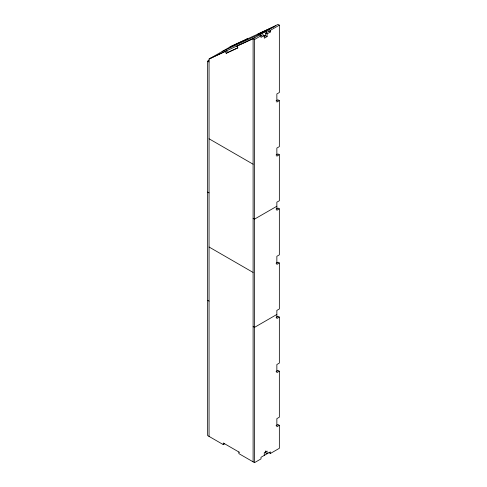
<?xml version="1.0" encoding="UTF-8"?>
<svg xmlns="http://www.w3.org/2000/svg" width="487" height="487" viewBox="0 0 487 487"><rect width="100%" height="100%" fill="white"/><g stroke="black" fill="none" stroke-linecap="round" stroke-linejoin="round"><path stroke-width="0.73" d="M209.057 436.407L209.057 59.055L231.392 46.162L247.615 38.662L246.209 39.471M224.677 443.803L223.271 444.613L207.651 435.591L207.651 61.149L208.947 60.4M209.057 59.055L226.68 50.745L227.624 52.493L237.869 47.756M225.274 51.555L226.218 53.308L237.826 47.939L236.883 46.192L238.289 45.376M257.818 34.102L275.447 25.793M226.218 53.308L227.624 52.493M236.883 46.192L253.106 38.692L254.512 39.502L262.87 34.674L264.277 35.49L264.277 38.193L267.089 36.568L267.089 33.865L265.683 33.055L265.683 35.758L267.089 36.568M265.683 33.055L268.964 31.162L270.37 31.972L270.37 30.346L279.349 25.16L279.349 92.512L276.853 93.954L276.853 102.075L279.349 100.632L279.349 146.63L276.853 148.072L276.853 156.187L279.349 154.744L279.349 200.741L276.853 202.184L276.853 210.299L279.349 208.856L279.349 254.853L276.853 256.296L276.853 264.417L279.349 262.974L279.349 308.965L276.853 310.414L276.853 318.528L279.349 317.086L279.349 363.083L276.853 364.526L276.853 372.64L279.349 371.197L279.349 417.195L276.853 418.637L276.853 426.752L279.349 425.309L279.349 448.308L270.37 453.494L268.964 452.685M264.277 35.49L260.995 37.383L260.995 35.758L259.589 34.948M267.089 33.865L270.37 31.972M263.997 36.732L265.683 35.758M276.068 100.9L277.943 99.817L279.349 100.632M276.068 155.012L277.943 153.935L279.349 154.744M276.853 206.245L254.512 219.138L253.106 218.328M276.068 209.13L277.943 208.046L279.349 208.856M276.068 263.242L277.943 262.158L279.349 262.974M276.853 314.468L254.512 327.367L253.106 326.552M276.068 317.354L277.943 316.276L279.349 317.086M276.068 371.471L277.943 370.388L279.349 371.197M276.068 425.583L277.943 424.5L279.349 425.309M238.892 452.009L238.892 453.628L254.512 462.65L260.995 458.906L260.995 457.281L270.37 451.875L270.37 453.494M229.986 46.971L274.041 26.602M222.175 51.482L266.231 31.113L266.231 33.384M210.463 58.245L254.512 37.876M279.349 25.16L277.943 24.35L253.106 38.692L253.106 461.84M270.37 30.346L268.964 29.537L268.964 31.162M207.651 61.149L209.057 61.965M209.057 138.783L253.106 164.216M207.651 192.085L209.057 192.895M209.057 247.006L253.106 272.44M207.651 300.309L209.057 301.124M239.391 452.295L223.271 442.987L223.271 444.613M265.683 450.925L265.683 452.953L267.089 453.768L267.089 451.059L264.277 452.685L264.277 455.388M254.512 39.502L254.512 462.65"/></g></svg>
